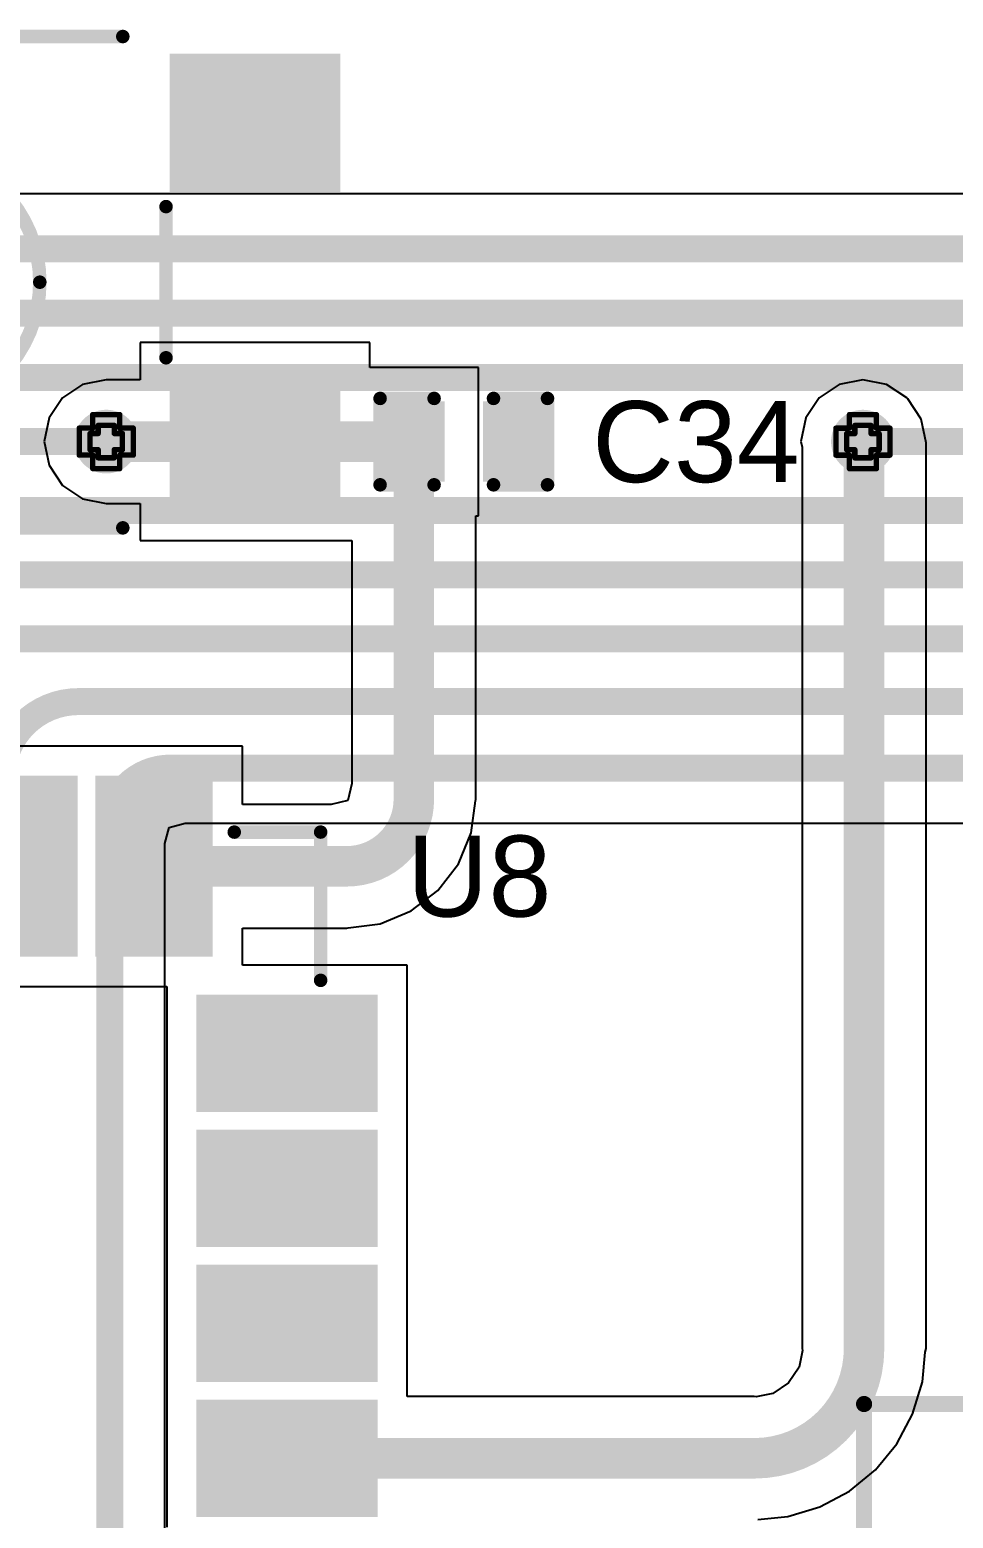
# Model space of a CAD drawing. Header units: inches. Extents: x -3 to 195, y 0 to 199.
# Drawn here: x 0.9 to 1.242, y 2.662 to 3.214 of the extents above; entities that cross this region are included whole.
import ezdxf

# ---------------------------------------------------------------- set-up
doc = ezdxf.new("R2010")
doc.units = ezdxf.units.IN
doc.header["$MEASUREMENT"] = 0
for name, color, linetype in [('Bottom Layer', 5, 'Continuous'), ('Drill Drawing', 1, 'Continuous'), ('Top Layer', 1, 'Continuous'), ('Top Overlay', 2, 'Continuous'), ('Top Paste', 8, 'Continuous'), ('Top Solder', 216, 'Continuous'), ('Via Holes', 16, 'Continuous')]:
    doc.layers.add(name, color=color, linetype=linetype)
doc.styles.add('Arial', font='', dxfattribs={"height": 0.2})
doc.styles.get('Arial').set_extended_font_data('Arial')

# ---------------------------------------------------------------- blocks, each defined once
blk = doc.blocks.new('41_SMD_M______14')
at = {"layer": 'Top Layer'}
for points in [[(0.31496065, -0.23267715), (0.37401575, -0.23267715), (0.37401575, -0.26811025), (0.31496065, -0.26811025)], [(0.31496065, -0.28267715), (0.37401575, -0.28267715), (0.37401575, -0.31811025), (0.31496065, -0.31811025)], [(0.10748035, -0.37913385), (0.10748035, -0.32007875), (0.14291345, -0.32007875), (0.14291345, -0.37913385)], [(0.15748035, -0.37913385), (0.15748035, -0.32007875), (0.19291345, -0.32007875), (0.19291345, -0.37913385)], [(0.20748035, -0.37913385), (0.20748035, -0.32007875), (0.24291345, -0.32007875), (0.24291345, -0.37913385)], [(0.25748035, -0.37913385), (0.25748035, -0.32007875), (0.29291345, -0.32007875), (0.29291345, -0.37913385)]]:
    blk.add_hatch(color=1, dxfattribs=at).paths.add_polyline_path(points)
at = {"layer": 'Top Paste'}
for points in [[(0.31496065, -0.23267715), (0.37401575, -0.23267715), (0.37401575, -0.26811025), (0.31496065, -0.26811025)], [(0.31496065, -0.28267715), (0.37401575, -0.28267715), (0.37401575, -0.31811025), (0.31496065, -0.31811025)], [(0.10748035, -0.37913385), (0.10748035, -0.32007875), (0.14291345, -0.32007875), (0.14291345, -0.37913385)], [(0.15748035, -0.37913385), (0.15748035, -0.32007875), (0.19291345, -0.32007875), (0.19291345, -0.37913385)], [(0.20748035, -0.37913385), (0.20748035, -0.32007875), (0.24291345, -0.32007875), (0.24291345, -0.37913385)], [(0.25748035, -0.37913385), (0.25748035, -0.32007875), (0.29291345, -0.32007875), (0.29291345, -0.37913385)]]:
    blk.add_hatch(color=8, dxfattribs=at).paths.add_polyline_path(points)
at = {"layer": 'Top Solder'}
for points in [[(0.31096065, -0.22867715), (0.37801575, -0.22867715), (0.37801575, -0.27211025), (0.31096065, -0.27211025)], [(0.31096065, -0.27867715), (0.37801575, -0.27867715), (0.37801575, -0.32211025), (0.31096065, -0.32211025)], [(0.10348035, -0.38313385), (0.10348035, -0.31607875), (0.14691345, -0.31607875), (0.14691345, -0.38313385)], [(0.15348035, -0.38313385), (0.15348035, -0.31607875), (0.19691345, -0.31607875), (0.19691345, -0.38313385)], [(0.20348035, -0.38313385), (0.20348035, -0.31607875), (0.24691345, -0.31607875), (0.24691345, -0.38313385)], [(0.25348035, -0.38313385), (0.25348035, -0.31607875), (0.29691345, -0.31607875), (0.29691345, -0.38313385)]]:
    blk.add_hatch(color=216, dxfattribs=at).paths.add_polyline_path(points)
at = {"layer": 'Top Overlay'}
for points in [[(0.3571575, -0.3300788, 0.005, 0.005, 0), (0.3571575, -0.3620788, 0.005, 0.005, 0)], [(0.3022362, -0.3620788, 0.005, 0.005, 0), (0.3571575, -0.3620788, 0.005, 0.005, 0)]]:
    blk.add_lwpolyline(points, format="xyseb", dxfattribs=at)
for points in [[(0.3559075, -0.3300788, 0.0025, 0.0025, 1), (0.3584075, -0.3300788, 0.0025, 0.0025, 1)], [(0.3009862, -0.3620788, 0.0025, 0.0025, 1), (0.3034862, -0.3620788, 0.0025, 0.0025, 1)], [(0.3559075, -0.3620788, 0.0025, 0.0025, 1), (0.3584075, -0.3620788, 0.0025, 0.0025, 1)], [(0.3559075, -0.3620788, 0.0025, 0.0025, 1), (0.3584075, -0.3620788, 0.0025, 0.0025, 1)]]:
    blk.add_lwpolyline(points, format="xyseb", close=True, dxfattribs=at)
blk = doc.blocks.new('TS_1109S_C_B_23')
at = {"layer": 'Top Layer'}
for points in [[(-0.15551095, 0.08070915), (-0.10039285, 0.08070915), (-0.10039285, 0.03740205), (-0.15551095, 0.03740205)], [(0.10039305, 0.08070915), (0.15551115, 0.08070915), (0.15551115, 0.03740205), (0.10039305, 0.03740205)], [(-0.15551095, -0.03740085), (-0.10039285, -0.03740085), (-0.10039285, -0.08070795), (-0.15551095, -0.08070795)], [(0.10039305, -0.03740085), (0.15551115, -0.03740085), (0.15551115, -0.08070795), (0.10039305, -0.08070795)]]:
    blk.add_hatch(color=1, dxfattribs=at).paths.add_polyline_path(points)
at = {"layer": 'Top Paste'}
for points in [[(-0.15551095, 0.08070915), (-0.10039285, 0.08070915), (-0.10039285, 0.03740205), (-0.15551095, 0.03740205)], [(0.10039305, 0.08070915), (0.15551115, 0.08070915), (0.15551115, 0.03740205), (0.10039305, 0.03740205)], [(-0.15551095, -0.03740085), (-0.10039285, -0.03740085), (-0.10039285, -0.08070795), (-0.15551095, -0.08070795)], [(0.10039305, -0.03740085), (0.15551115, -0.03740085), (0.15551115, -0.08070795), (0.10039305, -0.08070795)]]:
    blk.add_hatch(color=8, dxfattribs=at).paths.add_polyline_path(points)
at = {"layer": 'Top Solder'}
for points in [[(-0.15951095, 0.08470915), (-0.09639285, 0.08470915), (-0.09639285, 0.03340205), (-0.15951095, 0.03340205)], [(0.09639305, 0.08470915), (0.15951115, 0.08470915), (0.15951115, 0.03340205), (0.09639305, 0.03340205)], [(-0.15951095, -0.03340085), (-0.09639285, -0.03340085), (-0.09639285, -0.08470795), (-0.15951095, -0.08470795)], [(0.09639305, -0.03340085), (0.15951115, -0.03340085), (0.15951115, -0.08470795), (0.09639305, -0.08470795)]]:
    blk.add_hatch(color=216, dxfattribs=at).paths.add_polyline_path(points)
at = {"layer": 'Top Overlay'}
for points in [[(0.0810001, 0.0909996, 0.005, 0.005, 0), (-0.0789999, 0.0909996, 0.005, 0.005, 0)], [(-0.0949999, 0.0279996, 0.005, 0.005, 0), (-0.0949999, -0.0280004, 0.005, 0.005, 0)], [(0.0950001, 0.0279996, 0.005, 0.005, 0), (0.0950001, -0.0280004, 0.005, 0.005, 0)], [(0.0810001, -0.0910004, 0.005, 0.005, 0), (-0.0789999, -0.0910004, 0.005, 0.005, 0)]]:
    blk.add_lwpolyline(points, format="xyseb", dxfattribs=at)
for points in [[(-0.0802499, 0.0909996, 0.0025, 0.0025, 1), (-0.0777499, 0.0909996, 0.0025, 0.0025, 1)], [(0.0797501, 0.0909996, 0.0025, 0.0025, 1), (0.0822501, 0.0909996, 0.0025, 0.0025, 1)], [(0.0482597, 0, 0.005, 0.005, 1), (-0.0482597, 0, 0.005, 0.005, 1)], [(-0.0962499, 0.0279996, 0.0025, 0.0025, 1), (-0.0937499, 0.0279996, 0.0025, 0.0025, 1)], [(0.0937501, 0.0279996, 0.0025, 0.0025, 1), (0.0962501, 0.0279996, 0.0025, 0.0025, 1)], [(0.0219317, 0, 0.01, 0.01, 1), (-0.0219317, 0, 0.01, 0.01, 1)], [(-0.0495097, 0, 0.0025, 0.0025, 1), (-0.0470097, 0, 0.0025, 0.0025, 1)], [(-0.0244317, 0, 0.005, 0.005, 1), (-0.0194317, 0, 0.005, 0.005, 1)], [(0.0194317, 0, 0.005, 0.005, 1), (0.0244317, 0, 0.005, 0.005, 1)], [(0.0470097, 0, 0.0025, 0.0025, 1), (0.0495097, 0, 0.0025, 0.0025, 1)], [(-0.0962499, -0.0280004, 0.0025, 0.0025, 1), (-0.0937499, -0.0280004, 0.0025, 0.0025, 1)], [(0.0937501, -0.0280004, 0.0025, 0.0025, 1), (0.0962501, -0.0280004, 0.0025, 0.0025, 1)], [(-0.0802499, -0.0910004, 0.0025, 0.0025, 1), (-0.0777499, -0.0910004, 0.0025, 0.0025, 1)], [(0.0797501, -0.0910004, 0.0025, 0.0025, 1), (0.0822501, -0.0910004, 0.0025, 0.0025, 1)]]:
    blk.add_lwpolyline(points, format="xyseb", close=True, dxfattribs=at)
blk = doc.blocks.new('CR2032_BS_6_1_97')
at = {"layer": 'Top Overlay'}
for points in [[(-0.5673004, 0.1396176, 0.0059842, 0.0059842, 0), (-0.4443164, 0.1396176, 0.0059842, 0.0059842, 0)], [(-0.5673004, 0.0899997, 0.0059842, 0.0059842, 0), (-0.5673004, 0.1396176, 0.0059842, 0.0059842, 0)]]:
    blk.add_lwpolyline(points, format="xyseb", dxfattribs=at)
blk.add_lwpolyline([(-0.5687964, 0.1396176, 0.0029921, 0.0029921, 1), (-0.5658044, 0.1396176, 0.0029921, 0.0029921, 1)], format="xyseb", close=True, dxfattribs=at)
blk.add_lwpolyline([(-0.5687964, 0.1396176, 0.0029921, 0.0029921, 1), (-0.5658044, 0.1396176, 0.0029921, 0.0029921, 1)], format="xyseb", close=True, dxfattribs=at)
blk = doc.blocks.new('C___0402_139')
at = {"layer": 'Top Layer'}
for points in [[(-0.0274993, -0.0124998), (-0.0274993, 0.0125002), (-0.009499299999999999, 0.0125002), (-0.009499300000000002, -0.0124998)], [(0.009500799999999998, -0.0124998), (0.009500800000000002, 0.0125002), (0.0275008, 0.0125002), (0.0275008, -0.0124998)]]:
    blk.add_hatch(color=1, dxfattribs=at).paths.add_polyline_path(points)
at = {"layer": 'Top Paste'}
for points in [[(-0.0274993, -0.0124998), (-0.0274993, 0.0125002), (-0.009499299999999999, 0.0125002), (-0.009499300000000002, -0.0124998)], [(0.009500799999999998, -0.0124998), (0.009500800000000002, 0.0125002), (0.0275008, 0.0125002), (0.0275008, -0.0124998)]]:
    blk.add_hatch(color=8, dxfattribs=at).paths.add_polyline_path(points)
at = {"layer": 'Top Solder'}
for points in [[(-0.0298615, -0.014862), (-0.0298615, 0.0148624), (-0.007137099999999999, 0.0148624), (-0.007137100000000001, -0.014862)], [(0.007138599999999998, -0.014862), (0.007138600000000002, 0.0148624), (0.029863, 0.0148624), (0.029863, -0.014862)]]:
    blk.add_hatch(color=216, dxfattribs=at).paths.add_polyline_path(points)
at = {"layer": 'Top Overlay'}
for points in [[(-0.0309993, 0.0160002, 0.005, 0.005, 0), (-0.0309993, -0.0159998, 0.005, 0.005, 0)], [(-0.0109993, 0.0160002, 0.005, 0.005, 0), (-0.0309993, 0.0160002, 0.005, 0.005, 0)], [(0.0310008, 0.0160002, 0.005, 0.005, 0), (0.0110006, 0.0160003, 0.005, 0.005, 0)], [(0.0310008, 0.0160002, 0.005, 0.005, 0), (0.0310007, -0.0159998, 0.005, 0.005, 0)], [(-0.0109993, -0.0159998, 0.005, 0.005, 0), (-0.0309993, -0.0159998, 0.005, 0.005, 0)], [(0.0310007, -0.0159998, 0.005, 0.005, 0), (0.0110006, -0.0159998, 0.005, 0.005, 0)]]:
    blk.add_lwpolyline(points, format="xyseb", dxfattribs=at)
for points in [[(-0.0322493, 0.0160002, 0.0025, 0.0025, 1), (-0.0297493, 0.0160002, 0.0025, 0.0025, 1)], [(-0.0322493, 0.0160002, 0.0025, 0.0025, 1), (-0.0297493, 0.0160002, 0.0025, 0.0025, 1)], [(-0.0122493, 0.0160002, 0.0025, 0.0025, 1), (-0.0097493, 0.0160002, 0.0025, 0.0025, 1)], [(0.0097506, 0.0160003, 0.0025, 0.0025, 1), (0.0122506, 0.0160003, 0.0025, 0.0025, 1)], [(0.0297508, 0.0160002, 0.0025, 0.0025, 1), (0.0322508, 0.0160002, 0.0025, 0.0025, 1)], [(0.0297508, 0.0160002, 0.0025, 0.0025, 1), (0.0322508, 0.0160002, 0.0025, 0.0025, 1)], [(-0.0322493, -0.0159998, 0.0025, 0.0025, 1), (-0.0297493, -0.0159998, 0.0025, 0.0025, 1)], [(-0.0322493, -0.0159998, 0.0025, 0.0025, 1), (-0.0297493, -0.0159998, 0.0025, 0.0025, 1)], [(-0.0122493, -0.0159998, 0.0025, 0.0025, 1), (-0.0097493, -0.0159998, 0.0025, 0.0025, 1)], [(0.0097506, -0.0159998, 0.0025, 0.0025, 1), (0.0122506, -0.0159998, 0.0025, 0.0025, 1)], [(0.0297507, -0.0159998, 0.0025, 0.0025, 1), (0.0322507, -0.0159998, 0.0025, 0.0025, 1)], [(0.0297507, -0.0159998, 0.0025, 0.0025, 1), (0.0322507, -0.0159998, 0.0025, 0.0025, 1)]]:
    blk.add_lwpolyline(points, format="xyseb", close=True, dxfattribs=at)

msp = doc.modelspace()

# ---------------------------------------------------------------- hatches: boundary and pattern name
at = {"layer": 'Bottom Layer'}
h = msp.add_hatch(color=5, dxfattribs=at)
edge = h.paths.add_edge_path()
edge.add_arc((0.9286992, 3.0609444), 0.011811, 0, 360)
h = msp.add_hatch(color=5, dxfattribs=at)
edge = h.paths.add_edge_path()
edge.add_arc((1.2089331, 3.0609279), 0.011811, 0, 360)
at = {"layer": 'Top Layer'}
h = msp.add_hatch(color=1, dxfattribs=at)
edge = h.paths.add_edge_path()
edge.add_arc((0.9286992, 3.0609444), 0.011811, 0, 360)
h = msp.add_hatch(color=1, dxfattribs=at)
edge = h.paths.add_edge_path()
edge.add_arc((1.2089331, 3.0609279), 0.011811, 0, 360)
at = {"layer": 'Via Holes'}
h = msp.add_hatch(color=7, dxfattribs=at)
edge = h.paths.add_edge_path()
edge.add_arc((0.9286992, 3.0609444), 0.0059055, 0, 360)
h = msp.add_hatch(color=7, dxfattribs=at)
edge = h.paths.add_edge_path()
edge.add_arc((1.2089331, 3.0609279), 0.0059055, 0, 360)

# ---------------------------------------------------------------- linework, layer by layer
at = {"layer": 'Bottom Layer'}
for p, q in [((1.7655101, 3.1527686), (0.8741806, 3.1527686)), ((0.9503918, 2.9120391), (0.9519805, 2.9180338)), ((0.9519805, 2.9180338), (0.9579752, 2.9196225)), ((0.9579752, 2.9196225), (2.941816, 2.9196225)), ((0.9503918, 2.6424591), (0.9503918, 2.9120391))]:
    msp.add_line(p, q, dxfattribs=at)
for points in [[(0.8664158, 3.1323768, 0.01, 0.01, 0), (2.7634456, 3.1323768, 0.01, 0.01, 0)], [(0.8394158, 3.1085658, 0.01, 0.01, 0), (2.8115978, 3.1085658, 0.01, 0.01, 0)], [(0.8121497, 3.0847548, 0.01, 0.01, 0), (0.9188358, 3.0847548, 0.01, 0.01, 0)], [(0.9188358, 3.0847548, 0.01, 0.01, 0), (0.9188364, 3.0847554, 0.01, 0.01, 0)], [(0.9188364, 3.0847554, 0.01, 0.01, 0), (2.8590866, 3.0847554, 0.01, 0.01, 0)], [(0.7786992, 3.0609444, 0.01, 0.01, 0), (0.9286992, 3.0609444, 0.01, 0.01, 0)], [(1.2089331, 3.0609279, 0.01, 0.01, 0), (2.9113071, 3.0609279, 0.01, 0.01, 0)], [(0.7358515, 3.0354575, 0.01, 0.01, 0), (3.2480325, 3.0354575, 0.01, 0.01, 0)], [(0.7745361, 3.0116465, 0.01, 0.01, 0), (2.51, 3.0116465, 0.01, 0.01, 0)], [(0.8791876, 2.9878355, 0.01, 0.01, 0), (3.2288241, 2.9878355, 0.01, 0.01, 0)], [(0.89, 2.9362367, 0.01, 0.01, -0.4142135623730951), (0.9184112, 2.9646479, 0.01, 0.01, 0)], [(0.9184112, 2.9646479, 0.01, 0.01, 0), (3.1398868, 2.9646479, 0.01, 0.01, 0)], [(0.93, 2.9176128, 0.01, 0.01, -0.4142135623730951), (0.9524015, 2.9400143, 0.01, 0.01, 0)], [(0.9524015, 2.9400143, 0.01, 0.01, 0), (2.9419107, 2.9400143, 0.01, 0.01, 0)], [(0.93, 2.6363192, 0.01, 0.01, 0), (0.93, 2.9176128, 0.01, 0.01, 0)]]:
    msp.add_lwpolyline(points, format="xyseb", dxfattribs=at)
for points in [[(0.9163358, 3.0847548, 0.005, 0.005, 1), (0.9213358, 3.0847548, 0.005, 0.005, 1)], [(0.9163358, 3.0847548, 0.005, 0.005, 1), (0.9213358, 3.0847548, 0.005, 0.005, 1)], [(0.9163364, 3.0847554, 0.005, 0.005, 1), (0.9213364, 3.0847554, 0.005, 0.005, 1)], [(0.9163364, 3.0847554, 0.005, 0.005, 1), (0.9213364, 3.0847554, 0.005, 0.005, 1)], [(0.9261992, 3.0609444, 0.005, 0.005, 1), (0.9311992, 3.0609444, 0.005, 0.005, 1)], [(1.2064331, 3.0609279, 0.005, 0.005, 1), (1.2114331, 3.0609279, 0.005, 0.005, 1)], [(0.9159112, 2.9646479, 0.005, 0.005, 1), (0.9209112, 2.9646479, 0.005, 0.005, 1)], [(0.9159112, 2.9646479, 0.005, 0.005, 1), (0.9209112, 2.9646479, 0.005, 0.005, 1)], [(0.9499015, 2.9400143, 0.005, 0.005, 1), (0.9549015, 2.9400143, 0.005, 0.005, 1)], [(0.9499015, 2.9400143, 0.005, 0.005, 1), (0.9549015, 2.9400143, 0.005, 0.005, 1)], [(0.9275, 2.9176128, 0.005, 0.005, 1), (0.9325, 2.9176128, 0.005, 0.005, 1)], [(0.9275, 2.9176128, 0.005, 0.005, 1), (0.9325, 2.9176128, 0.005, 0.005, 1)]]:
    msp.add_lwpolyline(points, format="xyseb", close=True, dxfattribs=at)
at = {"layer": 'Drill Drawing'}
for points in [[(0.9236992, 3.0659444, 0.002, 0.002, 0), (0.9236992, 3.0709444, 0.002, 0.002, 0)], [(0.9236992, 3.0709444, 0.002, 0.002, 0), (0.9336992, 3.0709444, 0.002, 0.002, 0)], [(0.9336992, 3.0659444, 0.002, 0.002, 0), (0.9336992, 3.0709444, 0.002, 0.002, 0)], [(1.2039331, 3.0659279, 0.002, 0.002, 0), (1.2039331, 3.0709279, 0.002, 0.002, 0)], [(1.2039331, 3.0709279, 0.002, 0.002, 0), (1.2139331, 3.0709279, 0.002, 0.002, 0)], [(1.2139331, 3.0659279, 0.002, 0.002, 0), (1.2139331, 3.0709279, 0.002, 0.002, 0)], [(0.9186992, 3.0559444, 0.002, 0.002, 0), (0.9186992, 3.0659444, 0.002, 0.002, 0)], [(0.9186992, 3.0659444, 0.002, 0.002, 0), (0.9236992, 3.0659444, 0.002, 0.002, 0)], [(0.9256992, 3.0639444, 0.002, 0.002, 0), (0.9256992, 3.0669444, 0.002, 0.002, 0)], [(0.9256992, 3.0669444, 0.002, 0.002, 0), (0.9316992, 3.0669444, 0.002, 0.002, 0)], [(0.9316992, 3.0639444, 0.002, 0.002, 0), (0.9316992, 3.0669444, 0.002, 0.002, 0)], [(0.9336992, 3.0659444, 0.002, 0.002, 0), (0.9386992, 3.0659444, 0.002, 0.002, 0)], [(0.9386992, 3.0559444, 0.002, 0.002, 0), (0.9386992, 3.0659444, 0.002, 0.002, 0)], [(1.1989331, 3.0559279, 0.002, 0.002, 0), (1.1989331, 3.0659279, 0.002, 0.002, 0)], [(1.1989331, 3.0659279, 0.002, 0.002, 0), (1.2039331, 3.0659279, 0.002, 0.002, 0)], [(1.2059331, 3.0639279, 0.002, 0.002, 0), (1.2059331, 3.0669279, 0.002, 0.002, 0)], [(1.2059331, 3.0669279, 0.002, 0.002, 0), (1.2119331, 3.0669279, 0.002, 0.002, 0)], [(1.2119331, 3.0639279, 0.002, 0.002, 0), (1.2119331, 3.0669279, 0.002, 0.002, 0)], [(1.2139331, 3.0659279, 0.002, 0.002, 0), (1.2189331, 3.0659279, 0.002, 0.002, 0)], [(1.2189331, 3.0559279, 0.002, 0.002, 0), (1.2189331, 3.0659279, 0.002, 0.002, 0)], [(0.9226992, 3.0579444, 0.002, 0.002, 0), (0.9226992, 3.0639444, 0.002, 0.002, 0)], [(0.9226992, 3.0639444, 0.002, 0.002, 0), (0.9256992, 3.0639444, 0.002, 0.002, 0)], [(0.9316992, 3.0639444, 0.002, 0.002, 0), (0.9346992, 3.0639444, 0.002, 0.002, 0)], [(0.9346992, 3.0579444, 0.002, 0.002, 0), (0.9346992, 3.0639444, 0.002, 0.002, 0)], [(1.2029331, 3.0579279, 0.002, 0.002, 0), (1.2029331, 3.0639279, 0.002, 0.002, 0)], [(1.2029331, 3.0639279, 0.002, 0.002, 0), (1.2059331, 3.0639279, 0.002, 0.002, 0)], [(1.2119331, 3.0639279, 0.002, 0.002, 0), (1.2149331, 3.0639279, 0.002, 0.002, 0)], [(1.2149331, 3.0579279, 0.002, 0.002, 0), (1.2149331, 3.0639279, 0.002, 0.002, 0)], [(0.9186992, 3.0559444, 0.002, 0.002, 0), (0.9236992, 3.0559444, 0.002, 0.002, 0)], [(0.9226992, 3.0579444, 0.002, 0.002, 0), (0.9256992, 3.0579444, 0.002, 0.002, 0)], [(0.9236992, 3.0509444, 0.002, 0.002, 0), (0.9236992, 3.0559444, 0.002, 0.002, 0)], [(0.9256992, 3.0549444, 0.002, 0.002, 0), (0.9256992, 3.0579444, 0.002, 0.002, 0)], [(0.9256992, 3.0549444, 0.002, 0.002, 0), (0.9316992, 3.0549444, 0.002, 0.002, 0)], [(0.9316992, 3.0579444, 0.002, 0.002, 0), (0.9346992, 3.0579444, 0.002, 0.002, 0)], [(0.9316992, 3.0549444, 0.002, 0.002, 0), (0.9316992, 3.0579444, 0.002, 0.002, 0)], [(0.9336992, 3.0559444, 0.002, 0.002, 0), (0.9386992, 3.0559444, 0.002, 0.002, 0)], [(0.9336992, 3.0509444, 0.002, 0.002, 0), (0.9336992, 3.0559444, 0.002, 0.002, 0)], [(1.1989331, 3.0559279, 0.002, 0.002, 0), (1.2039331, 3.0559279, 0.002, 0.002, 0)], [(1.2029331, 3.0579279, 0.002, 0.002, 0), (1.2059331, 3.0579279, 0.002, 0.002, 0)], [(1.2039331, 3.0509279, 0.002, 0.002, 0), (1.2039331, 3.0559279, 0.002, 0.002, 0)], [(1.2059331, 3.0549279, 0.002, 0.002, 0), (1.2059331, 3.0579279, 0.002, 0.002, 0)], [(1.2059331, 3.0549279, 0.002, 0.002, 0), (1.2119331, 3.0549279, 0.002, 0.002, 0)], [(1.2119331, 3.0579279, 0.002, 0.002, 0), (1.2149331, 3.0579279, 0.002, 0.002, 0)], [(1.2119331, 3.0549279, 0.002, 0.002, 0), (1.2119331, 3.0579279, 0.002, 0.002, 0)], [(1.2139331, 3.0559279, 0.002, 0.002, 0), (1.2189331, 3.0559279, 0.002, 0.002, 0)], [(1.2139331, 3.0509279, 0.002, 0.002, 0), (1.2139331, 3.0559279, 0.002, 0.002, 0)], [(0.9236992, 3.0509444, 0.002, 0.002, 0), (0.9336992, 3.0509444, 0.002, 0.002, 0)], [(1.2039331, 3.0509279, 0.002, 0.002, 0), (1.2139331, 3.0509279, 0.002, 0.002, 0)]]:
    msp.add_lwpolyline(points, format="xyseb", dxfattribs=at)
for points in [[(0.9231992, 3.0709444, 0.001, 0.001, 1), (0.9241992, 3.0709444, 0.001, 0.001, 1)], [(0.9231992, 3.0709444, 0.001, 0.001, 1), (0.9241992, 3.0709444, 0.001, 0.001, 1)], [(0.9331992, 3.0709444, 0.001, 0.001, 1), (0.9341992, 3.0709444, 0.001, 0.001, 1)], [(0.9331992, 3.0709444, 0.001, 0.001, 1), (0.9341992, 3.0709444, 0.001, 0.001, 1)], [(1.2034331, 3.0709279, 0.001, 0.001, 1), (1.2044331, 3.0709279, 0.001, 0.001, 1)], [(1.2034331, 3.0709279, 0.001, 0.001, 1), (1.2044331, 3.0709279, 0.001, 0.001, 1)], [(1.2134331, 3.0709279, 0.001, 0.001, 1), (1.2144331, 3.0709279, 0.001, 0.001, 1)], [(1.2134331, 3.0709279, 0.001, 0.001, 1), (1.2144331, 3.0709279, 0.001, 0.001, 1)], [(0.9181992, 3.0659444, 0.001, 0.001, 1), (0.9191992, 3.0659444, 0.001, 0.001, 1)], [(0.9181992, 3.0659444, 0.001, 0.001, 1), (0.9191992, 3.0659444, 0.001, 0.001, 1)], [(0.9231992, 3.0659444, 0.001, 0.001, 1), (0.9241992, 3.0659444, 0.001, 0.001, 1)], [(0.9231992, 3.0659444, 0.001, 0.001, 1), (0.9241992, 3.0659444, 0.001, 0.001, 1)], [(0.9251992, 3.0669444, 0.001, 0.001, 1), (0.9261992, 3.0669444, 0.001, 0.001, 1)], [(0.9251992, 3.0669444, 0.001, 0.001, 1), (0.9261992, 3.0669444, 0.001, 0.001, 1)], [(0.9311992, 3.0669444, 0.001, 0.001, 1), (0.9321992, 3.0669444, 0.001, 0.001, 1)], [(0.9311992, 3.0669444, 0.001, 0.001, 1), (0.9321992, 3.0669444, 0.001, 0.001, 1)], [(0.9331992, 3.0659444, 0.001, 0.001, 1), (0.9341992, 3.0659444, 0.001, 0.001, 1)], [(0.9331992, 3.0659444, 0.001, 0.001, 1), (0.9341992, 3.0659444, 0.001, 0.001, 1)], [(0.9381992, 3.0659444, 0.001, 0.001, 1), (0.9391992, 3.0659444, 0.001, 0.001, 1)], [(0.9381992, 3.0659444, 0.001, 0.001, 1), (0.9391992, 3.0659444, 0.001, 0.001, 1)], [(1.1984331, 3.0659279, 0.001, 0.001, 1), (1.1994331, 3.0659279, 0.001, 0.001, 1)], [(1.1984331, 3.0659279, 0.001, 0.001, 1), (1.1994331, 3.0659279, 0.001, 0.001, 1)], [(1.2034331, 3.0659279, 0.001, 0.001, 1), (1.2044331, 3.0659279, 0.001, 0.001, 1)], [(1.2034331, 3.0659279, 0.001, 0.001, 1), (1.2044331, 3.0659279, 0.001, 0.001, 1)], [(1.2054331, 3.0669279, 0.001, 0.001, 1), (1.2064331, 3.0669279, 0.001, 0.001, 1)], [(1.2054331, 3.0669279, 0.001, 0.001, 1), (1.2064331, 3.0669279, 0.001, 0.001, 1)], [(1.2114331, 3.0669279, 0.001, 0.001, 1), (1.2124331, 3.0669279, 0.001, 0.001, 1)], [(1.2114331, 3.0669279, 0.001, 0.001, 1), (1.2124331, 3.0669279, 0.001, 0.001, 1)], [(1.2134331, 3.0659279, 0.001, 0.001, 1), (1.2144331, 3.0659279, 0.001, 0.001, 1)], [(1.2134331, 3.0659279, 0.001, 0.001, 1), (1.2144331, 3.0659279, 0.001, 0.001, 1)], [(1.2184331, 3.0659279, 0.001, 0.001, 1), (1.2194331, 3.0659279, 0.001, 0.001, 1)], [(1.2184331, 3.0659279, 0.001, 0.001, 1), (1.2194331, 3.0659279, 0.001, 0.001, 1)], [(0.9221992, 3.0639444, 0.001, 0.001, 1), (0.9231992, 3.0639444, 0.001, 0.001, 1)], [(0.9221992, 3.0639444, 0.001, 0.001, 1), (0.9231992, 3.0639444, 0.001, 0.001, 1)], [(0.9251992, 3.0639444, 0.001, 0.001, 1), (0.9261992, 3.0639444, 0.001, 0.001, 1)], [(0.9251992, 3.0639444, 0.001, 0.001, 1), (0.9261992, 3.0639444, 0.001, 0.001, 1)], [(0.9311992, 3.0639444, 0.001, 0.001, 1), (0.9321992, 3.0639444, 0.001, 0.001, 1)], [(0.9311992, 3.0639444, 0.001, 0.001, 1), (0.9321992, 3.0639444, 0.001, 0.001, 1)], [(0.9341992, 3.0639444, 0.001, 0.001, 1), (0.9351992, 3.0639444, 0.001, 0.001, 1)], [(0.9341992, 3.0639444, 0.001, 0.001, 1), (0.9351992, 3.0639444, 0.001, 0.001, 1)], [(1.2024331, 3.0639279, 0.001, 0.001, 1), (1.2034331, 3.0639279, 0.001, 0.001, 1)], [(1.2024331, 3.0639279, 0.001, 0.001, 1), (1.2034331, 3.0639279, 0.001, 0.001, 1)], [(1.2054331, 3.0639279, 0.001, 0.001, 1), (1.2064331, 3.0639279, 0.001, 0.001, 1)], [(1.2054331, 3.0639279, 0.001, 0.001, 1), (1.2064331, 3.0639279, 0.001, 0.001, 1)], [(1.2114331, 3.0639279, 0.001, 0.001, 1), (1.2124331, 3.0639279, 0.001, 0.001, 1)], [(1.2114331, 3.0639279, 0.001, 0.001, 1), (1.2124331, 3.0639279, 0.001, 0.001, 1)], [(1.2144331, 3.0639279, 0.001, 0.001, 1), (1.2154331, 3.0639279, 0.001, 0.001, 1)], [(1.2144331, 3.0639279, 0.001, 0.001, 1), (1.2154331, 3.0639279, 0.001, 0.001, 1)], [(0.9181992, 3.0559444, 0.001, 0.001, 1), (0.9191992, 3.0559444, 0.001, 0.001, 1)], [(0.9181992, 3.0559444, 0.001, 0.001, 1), (0.9191992, 3.0559444, 0.001, 0.001, 1)], [(0.9221992, 3.0579444, 0.001, 0.001, 1), (0.9231992, 3.0579444, 0.001, 0.001, 1)], [(0.9221992, 3.0579444, 0.001, 0.001, 1), (0.9231992, 3.0579444, 0.001, 0.001, 1)], [(0.9231992, 3.0559444, 0.001, 0.001, 1), (0.9241992, 3.0559444, 0.001, 0.001, 1)], [(0.9231992, 3.0559444, 0.001, 0.001, 1), (0.9241992, 3.0559444, 0.001, 0.001, 1)], [(0.9251992, 3.0579444, 0.001, 0.001, 1), (0.9261992, 3.0579444, 0.001, 0.001, 1)], [(0.9251992, 3.0579444, 0.001, 0.001, 1), (0.9261992, 3.0579444, 0.001, 0.001, 1)], [(0.9251992, 3.0549444, 0.001, 0.001, 1), (0.9261992, 3.0549444, 0.001, 0.001, 1)], [(0.9251992, 3.0549444, 0.001, 0.001, 1), (0.9261992, 3.0549444, 0.001, 0.001, 1)], [(0.9311992, 3.0579444, 0.001, 0.001, 1), (0.9321992, 3.0579444, 0.001, 0.001, 1)], [(0.9311992, 3.0579444, 0.001, 0.001, 1), (0.9321992, 3.0579444, 0.001, 0.001, 1)], [(0.9311992, 3.0549444, 0.001, 0.001, 1), (0.9321992, 3.0549444, 0.001, 0.001, 1)], [(0.9311992, 3.0549444, 0.001, 0.001, 1), (0.9321992, 3.0549444, 0.001, 0.001, 1)], [(0.9331992, 3.0559444, 0.001, 0.001, 1), (0.9341992, 3.0559444, 0.001, 0.001, 1)], [(0.9331992, 3.0559444, 0.001, 0.001, 1), (0.9341992, 3.0559444, 0.001, 0.001, 1)], [(0.9341992, 3.0579444, 0.001, 0.001, 1), (0.9351992, 3.0579444, 0.001, 0.001, 1)], [(0.9341992, 3.0579444, 0.001, 0.001, 1), (0.9351992, 3.0579444, 0.001, 0.001, 1)], [(0.9381992, 3.0559444, 0.001, 0.001, 1), (0.9391992, 3.0559444, 0.001, 0.001, 1)], [(0.9381992, 3.0559444, 0.001, 0.001, 1), (0.9391992, 3.0559444, 0.001, 0.001, 1)], [(1.1984331, 3.0559279, 0.001, 0.001, 1), (1.1994331, 3.0559279, 0.001, 0.001, 1)], [(1.1984331, 3.0559279, 0.001, 0.001, 1), (1.1994331, 3.0559279, 0.001, 0.001, 1)], [(1.2024331, 3.0579279, 0.001, 0.001, 1), (1.2034331, 3.0579279, 0.001, 0.001, 1)], [(1.2024331, 3.0579279, 0.001, 0.001, 1), (1.2034331, 3.0579279, 0.001, 0.001, 1)], [(1.2034331, 3.0559279, 0.001, 0.001, 1), (1.2044331, 3.0559279, 0.001, 0.001, 1)], [(1.2034331, 3.0559279, 0.001, 0.001, 1), (1.2044331, 3.0559279, 0.001, 0.001, 1)], [(1.2054331, 3.0579279, 0.001, 0.001, 1), (1.2064331, 3.0579279, 0.001, 0.001, 1)], [(1.2054331, 3.0579279, 0.001, 0.001, 1), (1.2064331, 3.0579279, 0.001, 0.001, 1)], [(1.2054331, 3.0549279, 0.001, 0.001, 1), (1.2064331, 3.0549279, 0.001, 0.001, 1)], [(1.2054331, 3.0549279, 0.001, 0.001, 1), (1.2064331, 3.0549279, 0.001, 0.001, 1)], [(1.2114331, 3.0579279, 0.001, 0.001, 1), (1.2124331, 3.0579279, 0.001, 0.001, 1)], [(1.2114331, 3.0579279, 0.001, 0.001, 1), (1.2124331, 3.0579279, 0.001, 0.001, 1)], [(1.2114331, 3.0549279, 0.001, 0.001, 1), (1.2124331, 3.0549279, 0.001, 0.001, 1)], [(1.2114331, 3.0549279, 0.001, 0.001, 1), (1.2124331, 3.0549279, 0.001, 0.001, 1)], [(1.2134331, 3.0559279, 0.001, 0.001, 1), (1.2144331, 3.0559279, 0.001, 0.001, 1)], [(1.2134331, 3.0559279, 0.001, 0.001, 1), (1.2144331, 3.0559279, 0.001, 0.001, 1)], [(1.2144331, 3.0579279, 0.001, 0.001, 1), (1.2154331, 3.0579279, 0.001, 0.001, 1)], [(1.2144331, 3.0579279, 0.001, 0.001, 1), (1.2154331, 3.0579279, 0.001, 0.001, 1)], [(1.2184331, 3.0559279, 0.001, 0.001, 1), (1.2194331, 3.0559279, 0.001, 0.001, 1)], [(1.2184331, 3.0559279, 0.001, 0.001, 1), (1.2194331, 3.0559279, 0.001, 0.001, 1)], [(0.9231992, 3.0509444, 0.001, 0.001, 1), (0.9241992, 3.0509444, 0.001, 0.001, 1)], [(0.9231992, 3.0509444, 0.001, 0.001, 1), (0.9241992, 3.0509444, 0.001, 0.001, 1)], [(0.9331992, 3.0509444, 0.001, 0.001, 1), (0.9341992, 3.0509444, 0.001, 0.001, 1)], [(0.9331992, 3.0509444, 0.001, 0.001, 1), (0.9341992, 3.0509444, 0.001, 0.001, 1)], [(1.2034331, 3.0509279, 0.001, 0.001, 1), (1.2044331, 3.0509279, 0.001, 0.001, 1)], [(1.2034331, 3.0509279, 0.001, 0.001, 1), (1.2044331, 3.0509279, 0.001, 0.001, 1)], [(1.2134331, 3.0509279, 0.001, 0.001, 1), (1.2144331, 3.0509279, 0.001, 0.001, 1)], [(1.2134331, 3.0509279, 0.001, 0.001, 1), (1.2144331, 3.0509279, 0.001, 0.001, 1)]]:
    msp.add_lwpolyline(points, format="xyseb", close=True, dxfattribs=at)
at = {"layer": 'Top Layer'}
for p, q in [((1.0263467, 3.0975979), (0.9412287, 3.0975979)), ((0.9412287, 3.0975979), (0.9412287, 3.0838851)), ((1.0263467, 3.0884442), (1.0263467, 3.0975979)), ((1.066616, 3.0884442), (1.0263467, 3.0884442)), ((1.066616, 3.0334442), (1.066616, 3.0884442)), ((0.9199202, 3.0821389), (0.9124776, 3.077166)), ((0.9286992, 3.0838852), (0.9199202, 3.0821389)), ((0.9286997, 3.0838851), (0.9286992, 3.0838852)), ((0.9412287, 3.0838851), (0.9286997, 3.0838851)), ((1.2001541, 3.0821224), (1.1927115, 3.0771495)), ((1.2089331, 3.0838687), (1.2001541, 3.0821224)), ((1.2177121, 3.0821224), (1.2089331, 3.0838687)), ((1.2251547, 3.0771495), (1.2177121, 3.0821224)), ((0.9124776, 3.077166), (0.9075047, 3.0697234)), ((1.1927115, 3.0771495), (1.1877386, 3.0697069)), ((1.2255715, 3.0767327), (1.2251547, 3.0771495)), ((1.2305444, 3.0692902), (1.2255715, 3.0767327)), ((0.9075047, 3.0697234), (0.9057584, 3.0609444)), ((1.1877386, 3.0697069), (1.1859923, 3.0609279)), ((1.2322907, 3.0605111), (1.2305444, 3.0692902)), ((0.9057584, 3.0609444), (0.9075047, 3.0521654)), ((1.1859923, 3.0609279), (1.1864091, 3.0588326)), ((1.2322907, 2.7249999), (1.2322907, 3.0605111)), ((1.1864091, 3.0588326), (1.1864091, 2.7249999)), ((0.9075047, 3.0521654), (0.9124776, 3.0447228)), ((0.9124776, 3.0447228), (0.9199202, 3.0397498)), ((0.9199202, 3.0397498), (0.9286993, 3.0380035)), ((0.9286993, 3.0380035), (0.9412287, 3.0380035)), ((0.9412287, 3.0380035), (0.9412287, 3.0242909)), ((1.0655568, 2.9284108), (1.0655568, 3.0334442)), ((1.0655568, 3.0334442), (1.066616, 3.0334442)), ((0.9412287, 3.0242909), (1.0196752, 3.0242909)), ((1.0196752, 3.0242909), (1.0196752, 2.9343049)), ((0.9791323, 2.9481621), (0.8872881, 2.9481621)), ((0.9791323, 2.9265754), (0.9791323, 2.9481621)), ((1.0196752, 2.9343049), (1.0181919, 2.9280587)), ((1.0181919, 2.9280587), (1.0119457, 2.9265754)), ((1.0638991, 2.9160692), (1.0654595, 2.9279217)), ((1.0654595, 2.9279217), (1.0655568, 2.9284108)), ((1.0119457, 2.9265754), (0.9791323, 2.9265754)), ((1.0591354, 2.9045687), (1.0638991, 2.9160692)), ((1.0515576, 2.894693), (1.0591354, 2.9045687)), ((1.0416819, 2.8871152), (1.0515576, 2.894693)), ((1.0301814, 2.8823515), (1.0416819, 2.8871152)), ((0.9791323, 2.8670598), (0.9791323, 2.8806938)), ((0.9791323, 2.8806938), (1.0178398, 2.8806938)), ((1.0178398, 2.8806938), (1.0183289, 2.8807911)), ((1.0183289, 2.8807911), (1.0301814, 2.8823515)), ((1.0401559, 2.8670598), (0.9791323, 2.8670598)), ((1.0401559, 2.8016268), (1.0401559, 2.8670598)), ((0.8319694, 2.8591071), (0.9511009, 2.8591071)), ((0.9511009, 2.8591071), (0.9511009, 2.8016268)), ((0.9511009, 2.8016268), (0.9511009, 2.7516268)), ((1.0401559, 2.7516268), (1.0401559, 2.8016268)), ((0.9511009, 2.7516268), (0.9511009, 2.7016268)), ((1.0401559, 2.7072841), (1.0401559, 2.7516268)), ((1.1865524, 2.7242792), (1.1853254, 2.7181106)), ((1.1864091, 2.7249999), (1.1865524, 2.7242792)), ((1.2320229, 2.7236536), (1.2322907, 2.7249999)), ((1.2309361, 2.712619), (1.2320229, 2.7236536)), ((1.1853254, 2.7181106), (1.181423, 2.7122702)), ((1.1686933, 2.7072841), (1.0401559, 2.7072841)), ((1.169414, 2.7071408), (1.1686933, 2.7072841)), ((1.1755826, 2.7083678), (1.169414, 2.7071408)), ((1.181423, 2.7122702), (1.1755826, 2.7083678)), ((1.2273247, 2.700714), (1.2309361, 2.712619)), ((0.9511009, 2.7016268), (0.9511009, 2.6587841)), ((1.2214602, 2.6897422), (1.2273247, 2.700714)), ((1.2135679, 2.6801253), (1.2214602, 2.6897422)), ((1.203951, 2.672233), (1.2135679, 2.6801253)), ((1.1929792, 2.6663685), (1.203951, 2.672233)), ((1.1810742, 2.6627571), (1.1929792, 2.6663685)), ((1.1700396, 2.6616703), (1.1810742, 2.6627571))]:
    msp.add_line(p, q, dxfattribs=at)
for points in [[(0.9286992, 3.0609444, 0.015, 0.015, 0), (0.9286993, 3.0609443, 0.015, 0.015, 0)], [(0.9286993, 3.0609443, 0.015, 0.015, 0), (1.0426159, 3.0609443, 0.015, 0.015, 0)], [(1.0426159, 3.0609443, 0.015, 0.015, 0), (1.042616, 3.0609442, 0.015, 0.015, 0)], [(1.042616, 2.9284108, 0.015, 0.015, 0), (1.042616, 3.0609442, 0.015, 0.015, 0)], [(1.2089331, 3.0609279, 0.015, 0.015, 0), (1.2093499, 3.0605111, 0.015, 0.015, 0)], [(1.2093499, 2.7249999, 0.015, 0.015, 0), (1.2093499, 3.0605111, 0.015, 0.015, 0)], [(1.042616, 2.9284108, 0.015, 0.015, -0.4142135623730951), (1.0178398, 2.9036346, 0.015, 0.015, 0)], [(0.9464158, 2.9036346, 0.015, 0.015, 0), (1.0178398, 2.9036346, 0.015, 0.015, 0)], [(1.2093499, 2.7249999, 0.015, 0.015, -0.4142135623730951), (1.1686933, 2.6843433, 0.015, 0.015, 0)], [(0.9956284, 2.6843433, 0.015, 0.015, 0), (1.1686933, 2.6843433, 0.015, 0.015, 0)]]:
    msp.add_lwpolyline(points, format="xyseb", dxfattribs=at)
for points in [[(0.9249492, 3.0609444, 0.0075, 0.0075, 1), (0.9324492, 3.0609444, 0.0075, 0.0075, 1)], [(0.9249493, 3.0609443, 0.0075, 0.0075, 1), (0.9324493, 3.0609443, 0.0075, 0.0075, 1)], [(0.9249493, 3.0609443, 0.0075, 0.0075, 1), (0.9324493, 3.0609443, 0.0075, 0.0075, 1)], [(1.0388659, 3.0609443, 0.0075, 0.0075, 1), (1.0463659, 3.0609443, 0.0075, 0.0075, 1)], [(1.0388659, 3.0609443, 0.0075, 0.0075, 1), (1.0463659, 3.0609443, 0.0075, 0.0075, 1)], [(1.038866, 3.0609442, 0.0075, 0.0075, 1), (1.046366, 3.0609442, 0.0075, 0.0075, 1)], [(1.038866, 3.0609442, 0.0075, 0.0075, 1), (1.046366, 3.0609442, 0.0075, 0.0075, 1)], [(1.2051831, 3.0609279, 0.0075, 0.0075, 1), (1.2126831, 3.0609279, 0.0075, 0.0075, 1)], [(1.2055999, 3.0605111, 0.0075, 0.0075, 1), (1.2130999, 3.0605111, 0.0075, 0.0075, 1)], [(1.2055999, 3.0605111, 0.0075, 0.0075, 1), (1.2130999, 3.0605111, 0.0075, 0.0075, 1)], [(1.038866, 2.9284108, 0.0075, 0.0075, 1), (1.046366, 2.9284108, 0.0075, 0.0075, 1)], [(1.038866, 2.9284108, 0.0075, 0.0075, 1), (1.046366, 2.9284108, 0.0075, 0.0075, 1)], [(0.9426658, 2.9036346, 0.0075, 0.0075, 1), (0.9501658, 2.9036346, 0.0075, 0.0075, 1)], [(1.0140898, 2.9036346, 0.0075, 0.0075, 1), (1.0215898, 2.9036346, 0.0075, 0.0075, 1)], [(1.0140898, 2.9036346, 0.0075, 0.0075, 1), (1.0215898, 2.9036346, 0.0075, 0.0075, 1)], [(1.2055999, 2.7249999, 0.0075, 0.0075, 1), (1.2130999, 2.7249999, 0.0075, 0.0075, 1)], [(1.2055999, 2.7249999, 0.0075, 0.0075, 1), (1.2130999, 2.7249999, 0.0075, 0.0075, 1)], [(0.9918784, 2.6843433, 0.0075, 0.0075, 1), (0.9993784, 2.6843433, 0.0075, 0.0075, 1)], [(1.1649433, 2.6843433, 0.0075, 0.0075, 1), (1.1724433, 2.6843433, 0.0075, 0.0075, 1)], [(1.1649433, 2.6843433, 0.0075, 0.0075, 1), (1.1724433, 2.6843433, 0.0075, 0.0075, 1)]]:
    msp.add_lwpolyline(points, format="xyseb", close=True, dxfattribs=at)

# ---------------------------------------------------------------- block references
for name, p, rotation in [('TS_1109S_C_B_23', (0.8558358, 3.12), 180), ('C___0402_139', (1.0611168, 3.0609444), 180), ('41_SMD_M______14', (0.6460221, 2.5591464), 90)]:
    msp.add_blockref(name, p, dxfattribs=dict(rotation=rotation))
msp.add_blockref('CR2032_BS_6_1_97', (1.7766503, 2.5648359))

# ---------------------------------------------------------------- texts
at = {"layer": 'Top Overlay', "style": 'Arial'}
msp.add_text('C34', height=0.03, dxfattribs=at).set_placement((1.1086661, 3.0459328))
msp.add_text('U8', height=0.03, rotation=360, dxfattribs=at).set_placement((1.0400081, 2.8850049))

doc.saveas('drawing.dxf')
